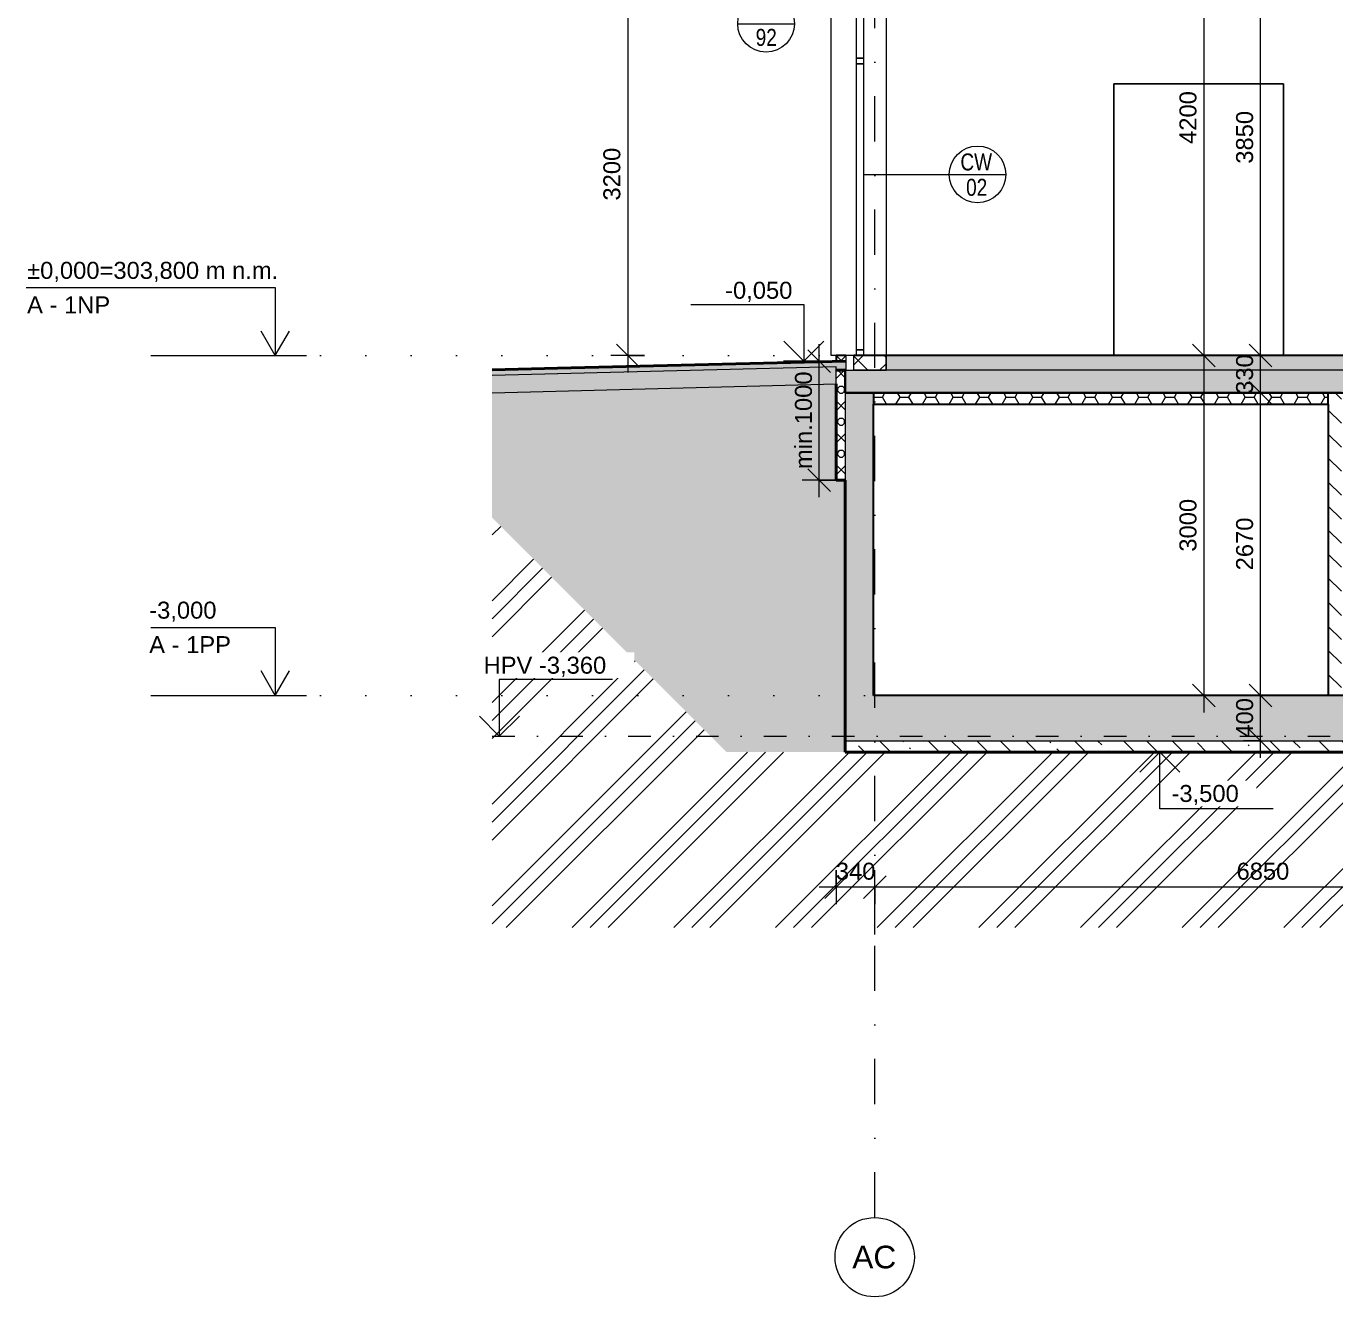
# Model space of a CAD drawing. Header units: millimetres. Extents: x -7743 to 191930, y -8645 to 72638.
# Drawn here: x 34555 to 46110, y -8310 to 2908 of the extents above; entities that cross this region are included whole.
import ezdxf

# ---------------------------------------------------------------- set-up
doc = ezdxf.new("R2010")
doc.units = ezdxf.units.MM
for name, pattern in [('HA_DashDot_10mm-S3mm', [1000, 400, -300, 0, -300]), ('HA_DashDot_6mm-S2mm', [600, 200, -200, 0, -200]), ('HA_Dot-S4mm', [400, 0, -400])]:
    doc.linetypes.add(name, pattern=pattern)
for name, color, linetype, lineweight in [('A-____-____-DIMS', 9, 'Continuous', 5), ('A-____-____-DIMS-100', 9, 'Continuous', 5), ('A-CLNG-____-MCUT', 9, 'Continuous', 25), ('A-CLNG-____-PATT', 9, 'Continuous', 25), ('A-DETL-____-CNTR', 9, 'HA_DashDot_6mm-S2mm', 9), ('A-DETL-____-THIN', 9, 'Continuous', 9), ('A-DETL-____-WIDE', 9, 'Continuous', 40), ('A-DETL-GENF-OTLN', 9, 'Continuous', 9), ('A-FLOR-____-MCUT', 9, 'Continuous', 25), ('A-FLOR-____-PATT', 9, 'Continuous', 25), ('A-FLOR-LEVL-OTLN', 9, 'Continuous', 9), ('A-GENM-____-IDEN', 9, 'Continuous', 9), ('A-GLAZ-CURT-MCUT', 9, 'Continuous', 5), ('A-GLAZ-CURT-OTLN', 9, 'Continuous', 5), ('A-GLAZ-CWMG-MCUT', 9, 'Continuous', 5), ('A-GLAZ-CWMG-OTLN', 9, 'Continuous', 5), ('A-WALL-____-IDEN', 9, 'Continuous', 9), ('A-WALL-____-MCUT', 9, 'Continuous', 25), ('A-WALL-____-OTLN', 9, 'Continuous', 9), ('A-WALL-____-PATT', 9, 'Continuous', 25), ('G-____-____-DIMS', 9, 'Continuous', 5), ('I-WALL-____-MCUT', 9, 'Continuous', 25), ('I-WALL-____-OTLN', 9, 'Continuous', 9), ('S-GRID-____-IDEN', 9, 'Continuous', 9), ('S-GRID-____-OTLN', 9, 'Continuous', 5)]:
    doc.layers.add(name, color=color, linetype=linetype, lineweight=lineweight)
doc.styles.add('Arial', font='arial.ttf', dxfattribs={"height": 150})
doc.styles.add('Arial_1', font='arial.ttf', dxfattribs={"height": 200})
doc.styles.add('Arial_3', font='arial.ttf', dxfattribs={"width": 0.8, "height": 150})
doc.dimstyles.new('Inner_Dimensions', dxfattribs={"dimscale": 304.8, "dimtxt": 153.03891, "dimasz": 0.656168, "dimexe": 0.492126, "dimexo": 0.0625, "dimgap": 0.065617, "dimtad": 1, "dimdec": 0, "dimzin": 0, "dimdsep": 46, "dimtxsty": 'Arial', "dimblk1": 'OBLIQUE', "dimblk2": 'OBLIQUE', "dimsah": 1, "dimcen": 0.09, "dimdle": 0.492126, "dimazin": 0, "dimtfac": 1, "dimtdec": 4, "dimtix": 1, "dimtmove": 0, "dimatfit": 3, "dimfxl": 0.492126, "dimfxlon": 1, "dimtvp": 1, "dimtolj": 1, "dimtzin": 0, "dimlwd": 9, "dimlwe": 9, "dimarcsym": 2})

# ---------------------------------------------------------------- blocks, each defined once
blk = doc.blocks.new('Systémový panel - Sklo-2012391-ŘEZ 1-1 OBJEKT A')
at = {"layer": 'A-GLAZ-CURT-MCUT', "color": 50}
for p, q in [((-165, 2575), (-165, 50)), ((-95, 2575), (-165, 2575)), ((-95, 50), (-95, 2575)), ((-165, 50), (-95, 50))]:
    blk.add_line(p, q, dxfattribs=at)
blk = doc.blocks.new('Obdélníková příčel - 50x70mm EXT-1501725-ŘEZ 1-1 OBJEKT A')
at = {"layer": 'A-GLAZ-CWMG-MCUT', "color": 50}
for p, q in [((-165, 50), (-165, 0)), ((-95, 50), (-165, 50)), ((-165, 0), (-95, 0)), ((-95, 0), (-95, 50))]:
    blk.add_line(p, q, dxfattribs=at)
blk = doc.blocks.new('Systémový panel - Sklo-2012394-ŘEZ 1-1 OBJEKT A')
at = {"layer": 'A-GLAZ-CURT-MCUT', "color": 50}
for p, q in [((-165, 3150), (-165, 2625)), ((-95, 3150), (-165, 3150)), ((-95, 2625), (-95, 3150)), ((-165, 2625), (-95, 2625))]:
    blk.add_line(p, q, dxfattribs=at)
blk = doc.blocks.new('Obdélníková příčel - 50x70mm EXT-2012331-ŘEZ 1-1 OBJEKT A')
at = {"layer": 'A-GLAZ-CWMG-MCUT', "color": 50}
for p, q in [((-165, 2625), (-165, 2575)), ((-95, 2625), (-165, 2625)), ((-165, 2575), (-95, 2575)), ((-95, 2575), (-95, 2625))]:
    blk.add_line(p, q, dxfattribs=at)
blk = doc.blocks.new('185-01_OBJEKT A_Central_rvt-2-ŘEZ 1-1 OBJEKT A')
at = {"layer": 'A-FLOR-____-PATT', "lineweight": 5}
h = blk.add_hatch(color=7, dxfattribs=at)
h.paths.add_polyline_path([(6575, -130), (6575, 0), (4725, 0), (4725, -130), (6467, -130)])
h.paths.add_polyline_path([(997, -130), (4610, -130), (4610, 0), (100, 0), (100, -130)])
h.paths.add_polyline_path([(6975, -130), (11830, -130), (11830, 0), (6975, 0), (6975, -50)])
at = {"layer": 'A-FLOR-____-PATT', "lineweight": 9}
blk.add_hatch(color=254, dxfattribs=at).paths.add_polyline_path([(11830, -330), (11830, -130), (-260, -131), (-260, -330), (9749, -330)])
at = {"layer": 'A-WALL-____-PATT', "lineweight": 5}
h = blk.add_hatch(dxfattribs=at)
h.set_pattern_fill('FP_20', color=50, style=0, pattern_type=2)
h.set_pattern_definition([(45, (809.75, 1865.4), (-212.132, 212.132), []), (45, (959.75, 1865.4), (-212.132, 212.132), []), (315, (809.75, 1865.4), (212.132, 212.132), []), (315, (959.75, 1865.4), (212.132, 212.132), [])])
h.paths.add_polyline_path([(100, -130), (100, 0), (-185, 0), (-185, -130)])
h.paths.add_polyline_path([(-340, -50), (-255, -48), (-255, 0), (-340, 0), (-340, -48)])
at = {"layer": 'A-FLOR-____-MCUT', "color": 10}
for p, q in [((4610, 0), (100, 0)), ((-260, -130), (-260, -330)), ((-260, -330), (11830, -330))]:
    blk.add_line(p, q, dxfattribs=at)
at = {"layer": 'A-FLOR-____-MCUT', "color": 250, "lineweight": 9}
for p, q in [((100, 0), (100, -130)), ((100, -130), (-185, -130)), ((4610, -130), (100, -130))]:
    blk.add_line(p, q, dxfattribs=at)
at = {"layer": 'A-WALL-____-MCUT', "color": 10}
for p, q in [((-340, 0), (-340, -50)), ((-255, 0), (-340, 0)), ((100, 0), (-185, 0))]:
    blk.add_line(p, q, dxfattribs=at)
at = {"layer": 'A-WALL-____-MCUT', "color": 250, "lineweight": 9}
for p, q in [((100, -130), (100, 0)), ((-185, -130), (100, -130))]:
    blk.add_line(p, q, dxfattribs=at)
at = {"layer": 'A-WALL-____-OTLN', "color": 250}
for p, q in [((-385, 0), (-385, 3200)), ((100, 3200), (100, 0)), ((-340, 0), (-385, 0))]:
    blk.add_line(p, q, dxfattribs=at)
at = {"layer": 'I-WALL-____-OTLN', "color": 250}
for p, q in [((2110, 0), (2110, 2400)), ((2110, 2400), (3610, 2400)), ((3610, 2400), (2110, 2400)), ((2110, 2400), (2110, 0)), ((3610, 2400), (3610, 0)), ((3610, 0), (3610, 2400))]:
    blk.add_line(p, q, dxfattribs=at)
at = {"layer": 'A-GLAZ-CURT-OTLN', "color": 250, "lineweight": 9}
for name in ['Systémový panel - Sklo-2012394-ŘEZ 1-1 OBJEKT A', 'Systémový panel - Sklo-2012391-ŘEZ 1-1 OBJEKT A']:
    blk.add_blockref(name, (0, 0), dxfattribs=at)
at = {"layer": 'A-GLAZ-CWMG-OTLN', "color": 250, "lineweight": 9}
for name in ['Obdélníková příčel - 50x70mm EXT-2012331-ŘEZ 1-1 OBJEKT A', 'Obdélníková příčel - 50x70mm EXT-1501725-ŘEZ 1-1 OBJEKT A']:
    blk.add_blockref(name, (0, 0), dxfattribs=at)
blk = doc.blocks.new('Level - _0_000-367059-ŘEZ 1-1 OBJEKT A')
at = {"layer": 'A-FLOR-LEVL-OTLN'}
for p, q in [((-7493, 600), (-5293, 600)), ((-5293, 600), (-5293, 0)), ((-5293, 0), (-5418, 217)), ((-5293, 0), (-5168, 217)), ((-6393, 0), (-5018, 0))]:
    blk.add_line(p, q, dxfattribs=at)
blk = doc.blocks.new('Grid - Radius 3_5mm-353793-ŘEZ 1-1 OBJEKT A')
at = {"layer": 'S-GRID-____-IDEN'}
blk.add_circle((0, -7959.84375), 350, dxfattribs=at)
blk = doc.blocks.new('Level - Generic Level-367061-ŘEZ 1-1 OBJEKT A')
at = {"layer": 'A-FLOR-LEVL-OTLN'}
for p, q in [((-6393, 7950), (-5293, 7950)), ((-5293, 7950), (-5293, 7350)), ((-5293, 7350), (-5418, 7567)), ((-5293, 7350), (-5168, 7567)), ((-6393, 7350), (-5018, 7350))]:
    blk.add_line(p, q, dxfattribs=at)
blk = doc.blocks.new('DIMBLOCK75-ŘEZ 1-1 OBJEKT A')
at = {"layer": 'A-____-____-DIMS-100', "lineweight": 9}
for p, q in [((45303, -3000), (45603, -3000)), ((45453, -3000), (45303, -3000)), ((45453, -3000), (45353, -2900)), ((45453, -3550), (45453, -3000)), ((45453, -3000), (45553, -3100)), ((45453, -3400), (45353, -3300)), ((45303, -3400), (45603, -3400)), ((45453, -3400), (45303, -3400)), ((45453, -3400), (45553, -3500))]:
    blk.add_line(p, q, dxfattribs=at)
at = {"layer": 'A-____-____-DIMS-100', "color": 0, "lineweight": 9, "insert": (45238, -3373), "char_height": 150, "width": 415.32, "attachment_point": 1, "rotation": 90, "line_spacing_factor": 0.941778, "style": 'Arial'}
blk.add_mtext('400', dxfattribs=at)
blk = doc.blocks.new('_Oblique')
at = {"color": 0, "linetype": 'ByBlock', "lineweight": -2}
blk.add_line((-0.5, -0.5), (0.5, 0.5), dxfattribs=at)
blk = doc.blocks.new('DIMBLOCK76-ŘEZ 1-1 OBJEKT A')
at = {"layer": 'A-____-____-DIMS-100', "lineweight": 9}
for p, q in [((45453, -330), (45353, -230)), ((45303, -330), (45603, -330)), ((45453, -330), (45303, -330)), ((45453, -3000), (45453, -330)), ((45453, -330), (45553, -430)), ((45303, -3000), (45603, -3000)), ((45453, -3000), (45303, -3000)), ((45453, -3000), (45353, -2900)), ((45453, -3000), (45553, -3100))]:
    blk.add_line(p, q, dxfattribs=at)
at = {"layer": 'A-____-____-DIMS-100', "color": 0, "lineweight": 9, "insert": (45238, -1896), "char_height": 150, "width": 553.77, "attachment_point": 1, "rotation": 90, "line_spacing_factor": 0.941778, "style": 'Arial'}
blk.add_mtext('2670', dxfattribs=at)
blk = doc.blocks.new('DIMBLOCK77-ŘEZ 1-1 OBJEKT A')
at = {"layer": 'A-____-____-DIMS-100', "lineweight": 9}
for p, q in [((45303, 0), (45603, 0)), ((45453, 0), (45303, 0)), ((45453, 0), (45353, 100)), ((45453, -330), (45453, 0)), ((45453, 0), (45553, -100)), ((45453, -330), (45353, -230)), ((45303, -330), (45603, -330)), ((45453, -330), (45303, -330)), ((45453, -330), (45553, -430))]:
    blk.add_line(p, q, dxfattribs=at)
at = {"layer": 'A-____-____-DIMS-100', "color": 0, "lineweight": 9, "insert": (45238, -338), "char_height": 150, "width": 415.32, "attachment_point": 1, "rotation": 90, "line_spacing_factor": 0.941778, "style": 'Arial'}
blk.add_mtext('330', dxfattribs=at)
blk = doc.blocks.new('DIMBLOCK78-ŘEZ 1-1 OBJEKT A')
at = {"layer": 'A-____-____-DIMS-100', "lineweight": 9}
for p, q in [((45453, 3850), (45353, 3950)), ((45303, 3850), (45603, 3850)), ((45453, 3850), (45303, 3850)), ((45453, 0), (45453, 3850)), ((45453, 3850), (45553, 3750)), ((45303, 0), (45603, 0)), ((45453, 0), (45303, 0)), ((45453, 0), (45353, 100)), ((45453, 0), (45553, -100))]:
    blk.add_line(p, q, dxfattribs=at)
at = {"layer": 'A-____-____-DIMS-100', "color": 0, "lineweight": 9, "insert": (45238, 1694), "char_height": 150, "width": 553.77, "attachment_point": 1, "rotation": 90, "line_spacing_factor": 0.941778, "style": 'Arial'}
blk.add_mtext('3850', dxfattribs=at)
blk = doc.blocks.new('DIMBLOCK83-ŘEZ 1-1 OBJEKT A')
at = {"layer": 'A-____-____-DIMS-100', "lineweight": 9}
for p, q in [((44953, 4200), (44853, 4300)), ((45103, 4200), (44803, 4200)), ((44953, 4200), (44953, 0)), ((44953, 4200), (45053, 4100)), ((44953, 4200), (45103, 4200)), ((45103, 0), (44803, 0)), ((44953, 0), (44853, 100)), ((44953, 0), (45053, -100)), ((44953, 0), (45103, 0))]:
    blk.add_line(p, q, dxfattribs=at)
at = {"layer": 'A-____-____-DIMS-100', "color": 0, "lineweight": 9, "insert": (44738, 1869), "char_height": 150, "width": 553.77, "attachment_point": 1, "rotation": 90, "line_spacing_factor": 0.941778, "style": 'Arial'}
blk.add_mtext('4200', dxfattribs=at)
blk = doc.blocks.new('DIMBLOCK84-ŘEZ 1-1 OBJEKT A')
at = {"layer": 'A-____-____-DIMS-100', "lineweight": 9}
for p, q in [((45103, 0), (44803, 0)), ((44953, 0), (44853, 100)), ((44953, 0), (44953, -3150)), ((44953, 0), (45053, -100)), ((44953, 0), (45103, 0)), ((45103, -3000), (44803, -3000)), ((44953, -3000), (44853, -2900)), ((44953, -3000), (45053, -3100)), ((44953, -3000), (45103, -3000))]:
    blk.add_line(p, q, dxfattribs=at)
at = {"layer": 'A-____-____-DIMS-100', "color": 0, "lineweight": 9, "insert": (44738, -1731), "char_height": 150, "width": 553.77, "attachment_point": 1, "rotation": 90, "line_spacing_factor": 0.941778, "style": 'Arial'}
blk.add_mtext('3000', dxfattribs=at)
blk = doc.blocks.new('DIMBLOCK87-ŘEZ 1-1 OBJEKT A')
at = {"layer": 'A-____-____-DIMS-100', "lineweight": 9}
for p, q in [((39866, 3200), (39766, 3300)), ((40016, 3200), (39716, 3200)), ((39866, 3200), (39866, -150)), ((39866, 3200), (39966, 3100)), ((39866, 3200), (40016, 3200)), ((40016, 0), (39716, 0)), ((39866, 0), (39766, 100)), ((39866, 0), (39966, -100)), ((39866, 0), (40016, 0))]:
    blk.add_line(p, q, dxfattribs=at)
at = {"layer": 'A-____-____-DIMS-100', "color": 0, "lineweight": 9, "insert": (39651, 1369), "char_height": 150, "width": 553.77, "attachment_point": 1, "rotation": 90, "line_spacing_factor": 0.941778, "style": 'Arial'}
blk.add_mtext('3200', dxfattribs=at)
blk = doc.blocks.new('DIMBLOCK97-ŘEZ 1-1 OBJEKT A')
at = {"layer": 'A-____-____-DIMS-100', "lineweight": 9}
for p, q in [((42047, -4842), (42047, -4542)), ((42047, -4692), (42147, -4592)), ((48897, -4842), (48897, -4542)), ((48897, -4692), (48997, -4592)), ((42047, -4692), (41947, -4792)), ((48897, -4692), (42047, -4692)), ((42047, -4692), (42047, -4842)), ((48897, -4692), (48797, -4792)), ((48897, -4692), (48897, -4842))]:
    blk.add_line(p, q, dxfattribs=at)
at = {"layer": 'A-____-____-DIMS-100', "color": 0, "lineweight": 9, "insert": (45242, -4477), "char_height": 150, "width": 553.77, "attachment_point": 1, "line_spacing_factor": 0.941778, "style": 'Arial'}
blk.add_mtext('6850', dxfattribs=at)
blk = doc.blocks.new('DIMBLOCK98-ŘEZ 1-1 OBJEKT A')
at = {"layer": 'A-____-____-DIMS-100', "lineweight": 9}
for p, q in [((41707, -4542), (41707, -4842)), ((41707, -4692), (41707, -4542)), ((41707, -4692), (41807, -4592)), ((42047, -4842), (42047, -4542)), ((42047, -4692), (42147, -4592)), ((42047, -4692), (41557, -4692)), ((41707, -4692), (41607, -4792)), ((42047, -4692), (41947, -4792)), ((42047, -4692), (42047, -4842))]:
    blk.add_line(p, q, dxfattribs=at)
at = {"layer": 'A-____-____-DIMS-100', "color": 0, "lineweight": 9, "insert": (41704, -4477), "char_height": 150, "width": 415.32, "attachment_point": 1, "line_spacing_factor": 0.941778, "style": 'Arial'}
blk.add_mtext('340', dxfattribs=at)
blk = doc.blocks.new('Spot Elevations - Default-792506-ŘEZ 1-1 OBJEKT A')
at = {"layer": 'G-____-____-DIMS', "lineweight": 9}
for p, q in [((10086, -2500), (9086, -2500)), ((9086, -2500), (9086, -3000)), ((8910, -2823), (9086, -3000)), ((9086, -3000), (9263, -2823))]:
    blk.add_line(p, q, dxfattribs=at)
blk = doc.blocks.new('Spot Elevations - Flipped-794089-ŘEZ 1-1 OBJEKT A')
at = {"layer": 'G-____-____-DIMS', "lineweight": 9}
for p, q in [((7761, 2423), (7938, 2600)), ((7938, 2600), (8115, 2423)), ((7938, 2100), (7938, 2600)), ((8938, 2100), (7938, 2100))]:
    blk.add_line(p, q, dxfattribs=at)
blk = doc.blocks.new('DIMBLOCK119-ŘEZ 1-1 OBJEKT A')
at = {"layer": 'A-____-____-DIMS-100', "lineweight": 9}
for p, q in [((41558, -48), (41458, 52)), ((41558, -1250), (41558, 102)), ((41708, -48), (41408, -48)), ((41558, -48), (41658, -148)), ((41558, -48), (41708, -48)), ((41558, -1100), (41458, -1000)), ((41708, -1100), (41408, -1100)), ((41558, -1100), (41658, -1200)), ((41558, -1100), (41708, -1100))]:
    blk.add_line(p, q, dxfattribs=at)
at = {"layer": 'A-____-____-DIMS-100', "color": 0, "lineweight": 9, "insert": (41343, -1002), "char_height": 150, "width": 1028.42, "attachment_point": 1, "rotation": 90, "line_spacing_factor": 0.941778, "style": 'Arial'}
blk.add_mtext('min.1000', dxfattribs=at)
blk = doc.blocks.new('HA_TAG_cWA - Default-922888-ŘEZ 1-1 OBJEKT A')
at = {"layer": 'A-WALL-____-IDEN'}
blk.add_line((658, 1600), (1158, 1600), dxfattribs=at)
blk.add_circle((908, 1600), 250, dxfattribs=at)
blk = doc.blocks.new('HA_TAG_GM_Products - Generic-588599-ŘEZ 1-1 OBJEKT A')
at = {"layer": 'A-GENM-____-IDEN'}
blk.add_line((550, 10117), (1050, 10117), dxfattribs=at)
blk.add_circle((800, 10117), 250, dxfattribs=at)

msp = doc.modelspace()

# ---------------------------------------------------------------- hatches: boundary and pattern name
at = {"layer": 'A-CLNG-____-PATT', "lineweight": 5}
h = msp.add_hatch(dxfattribs=at)
h.set_pattern_fill('FP_27', color=256, style=0, pattern_type=2)
h.set_pattern_definition([(0, (42857.24, 1865.4), (117.187, 67.658), [78.125, -156.25]), (120, (42857.24, 1865.4), (-117.1875, 67.6588), [78.125, -156.25]), (60, (42857.24, 1865.4), (0.0005, 135.3168), [0, -156.25, 78.125, 0])])
h.paths.add_polyline_path([(43044.7, -430), (46052.5, -430), (46052.5, -330), (42037.5, -330), (42037.5, -430)])
at = {"layer": 'A-DETL-GENF-OTLN', "lineweight": 5}
h = msp.add_hatch(dxfattribs=at)
h.set_pattern_fill('FP_31', color=8, style=0, pattern_type=2)
h.set_pattern_definition([(50, (42857.24, 1865.4), (537.945, -47.064), [56.25, -618.75]), (355, (42857.24, 1865.4), (-104.064, 564.144), [45, -495]), (100.451, (42902.07, 1861.5), (433.886, 517.077), [47.805, -525.857]), (46.184, (42857.24, 2015.4), (800.43, -124.142), [84.375, -928.125]), (96.636, (42923.94, 2005.06), (700.99, 730.593), [71.71, -788.785]), (351.184, (42857.2, 2015.4), (701, 730.586), [67.5, -742.5]), (21, (42932.24, 1977.9), (447.68, -301.964), [56.25, -618.75]), (326, (42932.24, 1977.9), (182.487, 543.863), [45, -495]), (71.451, (42969.55, 1952.74), (630.17, 241.893), [47.805, -525.857]), (37.5, (42857.24, 1865.4), (9.12, 249.6704), [3.353, -485.647, 3.353, -499.147, -496.875]), (37.5, (42857.24, 1865.4), (9.12, 249.6704), [-991.5, 3.353, -493.522]), (7.5, (42857.24, 1865.4), (197.302, 295.809), [3.353, -283.147, 3.353, -474.397, -189.375]), (7.5, (42857.24, 1865.4), (197.302, 295.809), [-764.25, 3.353, -186.022]), (327.5, (42689.99, 1865.4), (400.3668, -16.9162), [3.353, -184.147, 3.353, -581.647, -776.25]), (327.5, (42689.99, 1865.4), (400.3668, -16.9162), [-772.5, 3.353, -772.897]), (317.5, (42615, 1865.4), (437.39, 75.079), [3.353, -240.397, 3.353, -385.147, -551.25]), (317.5, (42615, 1865.4), (437.39, 75.079), [-632.25, 3.353, -547.897])])
h.paths.add_polyline_path([(54996.4, -3500), (56171.7, -2324.8), (56171.7, -271.9), (54037.5, -250), (54037.5, -1050), (53987.5, -1050), (53987.5, -3400), (53957.5, -3400), (53957.5, -3500)])
h.paths.add_polyline_path([(40737.5, -3500), (41787.5, -3500), (41787.5, -1100), (41707.5, -1100), (41707.5, -250.1), (38669, -327.7), (38669, -1431.5), (39247.9, -2010.4)])
h.paths.add_polyline_path([(38669, -176.4), (39363.8, -158.2), (41707.5, -100), (41707.5, -130), (41792.5, -130), (41792.5, -47.9), (38669, -126.4), (38669, -175.4)])
h.paths.add_polyline_path([(56171.7, -121.9), (56171.7, -71.9), (54037.5, -50), (54037.5, -100), (55673.9, -116.8)])
h = msp.add_hatch(dxfattribs=at)
h.set_pattern_fill('FP_32', color=8, style=0, pattern_type=2)
h.set_pattern_definition([(228.013, (43037.239, 2115.4), (-1999.991723, -2250.006964), [33.634, -3329.772]), (184.97, (43014.739, 2090.4), (2999.9987265, 250.013264), [57.717, -5713.981]), (132.51, (42957.239, 2085.4), (2499.979187, -2750.019652), [40.697, -4029.008]), (267.274, (42859.739, 2022.9), (249.972575, 5000.001395), [52.56, -5203.39]), (292.834, (42857.239, 1970.4), (-1250.01776, 2999.992194), [51.539, -5102.343]), (357.274, (42877.239, 1922.9), (-5000.001395, 249.972575), [52.56, -5203.39]), (37.694, (42929.739, 1920.4), (-3250.010563, -2499.9862566), [69.507, -6881.212]), (72.255, (42984.739, 1962.9), (1750.0316505, 5499.9895804), [65.622, -6496.58]), (121.43, (43004.739, 2025.4), (-2000.024534, 3249.984927), [52.738, -5221.018]), (175.236, (42977.239, 2070.4), (2749.998263, -250.016812), [60.208, -2950.191]), (222.397, (42917.239, 2075.4), (-3000.0208517, -2749.976908), [77.862, -7708.344]), (138.814, (43107.239, 2020.4), (-1749.99793, 1500.00222), [26.575, -2630.961]), (171.469, (43087.239, 2037.9), (3249.997542, -500.013532), [50.559, -5005.378]), (225, (43037.24, 2045.4), (3e-14, -250.0004), [35.355, -318.198]), (203.199, (43019.74, 2075.4), (1249.996245, 500.00952), [19.04, -1884.904]), (291.801, (43002.24, 2067.9), (-249.99442, 750.00167), [26.926, -1319.365]), (30.964, (43012.24, 2042.9), (749.9972, 500.0032), [43.732, -1414.006]), (161.565, (43049.74, 2065.4), (499.9992, -250.0003), [31.623, -758.947]), (16.39, (42857.239, 2067.9), (2499.993595, 750.019613), [44.3, -4385.711]), (70.346, (42899.739, 2080.4), (-1000.00873, -2749.997195), [37.165, -3679.352]), (293.199, (43049.74, 2115.4), (-500.00952, 1249.996245), [38.079, -1865.864]), (343.61, (43064.739, 2080.4), (-2499.994555, 750.019895), [44.3, -4385.711]), (339.444, (42857.24, 1912.9), (-1250.000315, 499.99868), [42.72, -2093.281]), (294.775, (42897.239, 1897.9), (-1249.99302, 2750.003142), [35.794, -3543.661]), (66.801, (43052.24, 1865.4), (500.0086, 1249.99664), [38.079, -1865.865]), (17.354, (43067.239, 1900.4), (-3250.00058, -999.998387), [41.908, -4148.856]), (69.444, (42929.74, 1865.4), (-499.99868, -1250.000315), [21.36, -2114.641]), (101.31, (43037.24, 1865.4), (-250.0012, 1000), [12.748, -1262.007]), (165.964, (43034.74, 1877.9), (750.00125, -249.99696), [51.539, -979.238]), (186.009, (42984.739, 1890.4), (2500.000134, 250.000353), [47.763, -4728.481]), (303.69, (43012.24, 2020.4), (-249.9989, 500.0004), [36.056, -865.332]), (353.157, (43032.239, 1990.4), (4249.9978776, -500.016557), [62.949, -6231.891]), (60.945, (43094.739, 1982.9), (-1000.011884, -1749.993018), [25.739, -2548.169]), (90, (43107.24, 2005.4), (-250, 250), [15, -235]), (120.256, (42979.739, 1897.9), (999.986072, -1750.007847), [34.731, -3438.38]), (48.013, (42962.239, 1927.9), (1999.991723, 2250.006964), [67.268, -3296.138]), (0, (43007.24, 1977.9), (250, 250), [65, -185]), (325.305, (43072.239, 1977.9), (-2500.004958, 1749.993015), [39.528, -3913.318]), (254.055, (43104.74, 1955.4), (-249.99316, -1000.00147), [36.4, -1783.627]), (207.646, (43094.739, 1920.4), (-4749.998962, -2500.001369), [59.266, -5867.369]), (175.426, (43042.239, 1892.9), (-3249.999683, 250.004622), [62.7, -6207.268])])
h.paths.add_polyline_path([(38669, -327.7), (41707.5, -250.1), (41707.5, -100), (38669, -176.4), (38669, -223.5)])
h.paths.add_polyline_path([(56171.7, -271.9), (56171.7, -121.9), (54037, -100), (54037, -250)])
h = msp.add_hatch(dxfattribs=at)
h.set_pattern_fill('FP_30', color=50, style=0, pattern_type=2)
h.set_pattern_definition([(45, (42857.24, 1865.4), (-449.013, 449.013), []), (45, (43016, 1865.4), (0, 898.026), []), (45, (42698.5, 1865.4), (0, 898.026), [])])
h.paths.add_polyline_path([(38669, -5050.3), (56171.7, -5050.3), (56171.7, -2324.8), (54996.4, -3500), (40737.5, -3500), (38669, -1431.5), (38669, -4723)])
at = {"layer": 'A-FLOR-____-PATT', "lineweight": 9}
msp.add_hatch(color=256, dxfattribs=at).paths.add_polyline_path([(41787.5, -3400), (53957.5, -3400), (53957.5, -3000), (41787.5, -3000)])
at = {"layer": 'A-FLOR-____-PATT', "lineweight": 5}
h = msp.add_hatch(dxfattribs=at)
h.set_pattern_fill('FP_26', color=256, style=0, pattern_type=2)
h.set_pattern_definition([(315, (42857.24, 1865.4), (215.526, 215.526), []), (315, (42857.24, 2068.6), (215.526, 215.526), [127, -76.2, 12.7, -76.2, -127]), (315, (42857.24, 2068.6), (215.526, 215.526), [-292.1, 127, 0])])
h.paths.add_polyline_path([(53957.5, -3500), (53957.5, -3400), (41787.5, -3400), (41787.5, -3500), (51796, -3500)])
at = {"layer": 'A-WALL-____-PATT', "lineweight": 5}
h = msp.add_hatch(dxfattribs=at)
h.set_pattern_fill('FP_19', color=256, style=0, pattern_type=2)
h.set_pattern_definition([(45, (42927.95, 1865.4), (-141.421, 141.421), []), (0, (43153.29, 1931.64), (141.421, 141.421), [25, -257.843]), (45, (43178.3, 1931.64), (-141.421, 141.421), [25, -175]), (90, (43195.97, 1949.32), (-141.421, 141.421), [25, -257.843]), (135, (43195.97, 1974.32), (-141.421, -141.421), [25, -175]), (0, (43153.29, 1992), (141.421, 141.421), [25, -257.843]), (45, (43135.61, 1974.32), (-141.421, 141.421), [25, -175]), (90, (43135.61, 1949.32), (-141.421, 141.421), [25, -257.843]), (135, (43153.3, 1931.64), (-141.421, -141.421), [25, -175]), (135, (43120.8, 1865.4), (-141.421, -141.421), [])])
h.paths.add_polyline_path([(41787.5, -1100), (41787.5, -130), (41707.5, -130), (41707.5, -1100)])
at = {"layer": 'A-WALL-____-PATT', "lineweight": 9}
msp.add_hatch(color=256, dxfattribs=at).paths.add_polyline_path([(41787.5, -3000), (42037.5, -3000), (42037.5, -330), (41787.5, -330), (41787.5, -1100)])
at = {"layer": 'A-WALL-____-PATT', "lineweight": 5}
h = msp.add_hatch(dxfattribs=at)
h.set_pattern_fill('FP_18', color=256, style=0, pattern_type=2)
h.set_pattern_definition([(135, (42857.24, 1865.4), (-106.066, -106.066), [])])
h.paths.add_polyline_path([(46052.5, -3000), (46167.5, -3000), (46167.5, -330), (46052.5, -330)])

# ---------------------------------------------------------------- linework, layer by layer
at = {"layer": 'A-CLNG-____-MCUT'}
for p, q in [((46052.5, -330), (42037.5, -330)), ((42037.5, -330), (42037.5, -430)), ((46052.5, -430), (46052.5, -330)), ((42037.5, -430), (46052.5, -430))]:
    msp.add_line(p, q, dxfattribs=at)
at = {"layer": 'A-DETL-____-CNTR'}
msp.add_line((38669, -3360), (56171.7, -3360), dxfattribs=at)
at = {"layer": 'A-DETL-____-THIN'}
for p, q in [((41792.5, 0), (41792.5, -130)), ((41862.5, 0), (41792.5, 0)), ((41707.5, -100), (39247.8, -161.1)), ((41707.5, -250.1), (41707.5, -100)), ((41862.5, -130), (41862.5, 0)), ((39247.9, -161.1), (38669, -176.4)), ((41792.5, -130), (41862.5, -130)), ((38669, -327.7), (41707.5, -250.1))]:
    msp.add_line(p, q, dxfattribs=at)
at = {"layer": 'A-DETL-____-WIDE'}
for p, q in [((39246.6, -111.1), (38669, -126.4)), ((41792.5, -47.9), (39246.6, -111.1)), ((41707.5, -130), (41792.5, -130)), ((41707.5, -1100), (41707.5, -250.1)), ((41787.5, -1100), (41707.5, -1100)), ((41787.5, -3500), (41787.5, -1100)), ((53957.5, -3500), (41787.5, -3500))]:
    msp.add_line(p, q, dxfattribs=at)
at = {"layer": 'A-FLOR-____-MCUT'}
msp.add_line((48722.5, -3000), (42037.5, -3000), dxfattribs=at)
at = {"layer": 'A-FLOR-____-MCUT', "lineweight": 9}
msp.add_line((41787.5, -3400), (47822.5, -3400), dxfattribs=at)
at = {"layer": 'A-FLOR-LEVL-OTLN', "linetype": 'HA_Dot-S4mm'}
msp.add_line((36754.8, 0), (57715.4, 0), dxfattribs=at)
at = {"layer": 'A-FLOR-LEVL-OTLN', "linetype": 'HA_Dot-S4mm', "lineweight": 5}
msp.add_line((36754.8, -3000), (57715.4, -3000), dxfattribs=at)
at = {"layer": 'A-WALL-____-IDEN'}
msp.add_line((41952.5, 1600), (42705.1, 1600), dxfattribs=at)
at = {"layer": 'A-WALL-____-MCUT'}
for p, q in [((41787.5, -330), (41787.5, -130)), ((42037.5, -330), (41787.5, -330)), ((42037.5, -3000), (42037.5, -430))]:
    msp.add_line(p, q, dxfattribs=at)
at = {"layer": 'A-WALL-____-MCUT', "lineweight": 9}
msp.add_line((41787.5, -330), (41787.5, -1100), dxfattribs=at)
at = {"layer": 'G-____-____-DIMS', "lineweight": 9}
for p, q in [((41243.1, -49.9), (41422.5, -49.9)), ((41710.4, -49.9), (41243.1, -49.9))]:
    msp.add_line(p, q, dxfattribs=at)
at = {"layer": 'I-WALL-____-MCUT'}
for p, q in [((46167.5, -330), (46052.5, -330)), ((46052.5, -430), (46052.5, -3000))]:
    msp.add_line(p, q, dxfattribs=at)
at = {"layer": 'S-GRID-____-OTLN', "linetype": 'HA_DashDot_10mm-S3mm', "lineweight": 9}
for p, q in [((42047.5, -5109.8), (42047.5, 14688)), ((42047.5, -7609.8), (42047.5, -5109.8))]:
    msp.add_line(p, q, dxfattribs=at)

# ---------------------------------------------------------------- block references
at = {"lineweight": 5}
msp.add_blockref('185-01_OBJEKT A_Central_rvt-2-ŘEZ 1-1 OBJEKT A', (42047.5, 0), dxfattribs=at)
at = {"layer": 'A-FLOR-LEVL-OTLN'}
for name, p in [('Level - _0_000-367059-ŘEZ 1-1 OBJEKT A', (42047.5, 0)), ('Level - Generic Level-367061-ŘEZ 1-1 OBJEKT A', (42047.5, -10350))]:
    msp.add_blockref(name, p, dxfattribs=at)
at = {"layer": 'A-GENM-____-IDEN'}
msp.add_blockref('HA_TAG_GM_Products - Generic-588599-ŘEZ 1-1 OBJEKT A', (40287.7, -7186.6), dxfattribs=at)
at = {"layer": 'A-WALL-____-IDEN'}
msp.add_blockref('HA_TAG_cWA - Default-922888-ŘEZ 1-1 OBJEKT A', (42047.5, 0), dxfattribs=at)
at = {"layer": 'G-____-____-DIMS', "lineweight": 9, "extrusion": (0, 0, -1)}
msp.add_blockref('Spot Elevations - Default-792506-ŘEZ 1-1 OBJEKT A', (-50508.7, 2950.1), dxfattribs=at)
at = {"layer": 'G-____-____-DIMS', "lineweight": 9}
for name, p in [('Spot Elevations - Default-792506-ŘEZ 1-1 OBJEKT A', (29646.7, -360)), ('Spot Elevations - Flipped-794089-ŘEZ 1-1 OBJEKT A', (36626.1, -6100))]:
    msp.add_blockref(name, p, dxfattribs=at)
at = {"layer": 'S-GRID-____-IDEN'}
msp.add_blockref('Grid - Radius 3_5mm-353793-ŘEZ 1-1 OBJEKT A', (42047.5, 0), dxfattribs=at)

# ---------------------------------------------------------------- texts
at = {"layer": 'A-FLOR-LEVL-OTLN', "lineweight": 5, "char_height": 150, "attachment_point": 1, "style": 'Arial'}
for s, insert, width in [('±0,000=303,800 m n.m.', (34563.2, 827.7), 2749.788), ('A - 1NP', (34563.2, 523.1), 897.89), ('-3,000', (35641.3, -2172.3), 737.552), ('A - 1PP', (35641.3, -2476.9), 881.856)]:
    msp.add_mtext(s, dxfattribs=dict(at, insert=insert, width=width))
at = {"layer": 'A-GENM-____-IDEN', "lineweight": 5, "insert": (40996.3, 2884.8), "char_height": 150, "width": 230.886, "attachment_point": 1, "style": 'Arial_3'}
msp.add_mtext('92', dxfattribs=at)
at = {"layer": 'A-WALL-____-IDEN', "lineweight": 5, "char_height": 150, "attachment_point": 1, "style": 'Arial_3'}
for s, insert, width in [('CW', (42804, 1784.7), 352.742), ('02', (42854.4, 1561), 230.886)]:
    msp.add_mtext(s, dxfattribs=dict(at, insert=insert, width=width))
at = {"layer": 'S-GRID-____-IDEN', "lineweight": 5, "insert": (41849.3, -7858.4), "char_height": 200, "width": 481.012, "attachment_point": 1, "style": 'Arial_1'}
msp.add_mtext('AC', dxfattribs=at)

# ---------------------------------------------------------------- dimensions: what is measured, and where the dimension line sits
at = {"layer": 'A-____-____-DIMS', "lineweight": 9}
for base, p1, p2, override, picture, middle in [((44952.6, 0), (45102.6, 4200), (45102.6, 0), {"dimpost": '<>', "dimfxl": 4200}, 'DIMBLOCK83-ŘEZ 1-1 OBJEKT A', (44856, 2100)), ((45452.6, 3850), (45302.6, 0), (45302.6, 3850), {"dimpost": '<>', "dimfxl": 3850}, 'DIMBLOCK78-ŘEZ 1-1 OBJEKT A', (45356, 1925)), ((39865.5, 0), (40015.5, 3200), (40015.5, 0), {"dimpost": '<>', "dimfxl": 3200}, 'DIMBLOCK87-ŘEZ 1-1 OBJEKT A', (39768.9, 1600)), ((44952.6, -3000), (45102.6, 0), (45102.6, -3000), {"dimpost": '<>', "dimfxl": 3000}, 'DIMBLOCK84-ŘEZ 1-1 OBJEKT A', (44856, -1500)), ((45452.6, 0), (45302.6, -330), (45302.6, 0), {"dimpost": '<>', "dimfxl": 330}, 'DIMBLOCK77-ŘEZ 1-1 OBJEKT A', (45356, -165)), ((45452.6, -330), (45302.6, -3000), (45302.6, -330), {"dimpost": '<>', "dimfxl": 2670}, 'DIMBLOCK76-ŘEZ 1-1 OBJEKT A', (45356, -1665)), ((45452.6, -3000), (45302.6, -3400), (45302.6, -3000), {"dimpost": '<>', "dimfxl": 400}, 'DIMBLOCK75-ŘEZ 1-1 OBJEKT A', (45356, -3200))]:
    dim = msp.add_linear_dim(base=base, p1=p1, p2=p2, angle=90, dimstyle='Inner_Dimensions', override=override, dxfattribs=at)
    dim.commit()
    dim.dimension.update_dxf_attribs({"geometry": picture, "text_midpoint": middle})
dim = msp.add_linear_dim(base=(41557.6, -47.9), p1=(41707.6, -1100), p2=(41707.6, -47.9), angle=90, text='min.1000', dimstyle='Inner_Dimensions', override={"dimpost": '<>', "dimfxl": 1052.109396}, dxfattribs=at)
dim.commit()
dim.dimension.update_dxf_attribs({"geometry": 'DIMBLOCK119-ŘEZ 1-1 OBJEKT A', "text_midpoint": (41461, -573.9)})
for base, p1, p2, override, picture, middle in [((41707.5, -4691.8), (42047.5, -4841.8), (41707.5, -4541.8), {"dimpost": '<>', "dimfxl": 453.431362}, 'DIMBLOCK98-ŘEZ 1-1 OBJEKT A', (41877.5, -4595.1)), ((42047.5, -4691.8), (48897.5, -4841.8), (42047.5, -4841.8), {"dimpost": '<>', "dimfxl": 6850}, 'DIMBLOCK97-ŘEZ 1-1 OBJEKT A', (45472.5, -4595.2))]:
    dim = msp.add_linear_dim(base=base, p1=p1, p2=p2, dimstyle='Inner_Dimensions', override=override, dxfattribs=at)
    dim.commit()
    dim.dimension.update_dxf_attribs({"geometry": picture, "text_midpoint": middle})

# ---------------------------------------------------------------- next in the draw order: texts
at = {"layer": 'G-____-____-DIMS', "lineweight": 9, "char_height": 150, "attachment_point": 1, "line_spacing_factor": 0.941778, "style": 'Arial', "bg_fill": 3, "box_fill_scale": 1.25, "bg_fill_color": 256, "bg_fill_true_color": 13158600, "bg_fill_transparency": 0}
for s, insert, width in [('-0,050', (40726.3, 651.9), 710.695), ('HPV -3,360', (38593.5, -2658.2), 1294.677), ('-3,500', (44667.8, -3790.7), 710.695)]:
    msp.add_mtext(s, dxfattribs=dict(at, insert=insert, width=width))

doc.saveas('drawing.dxf')
